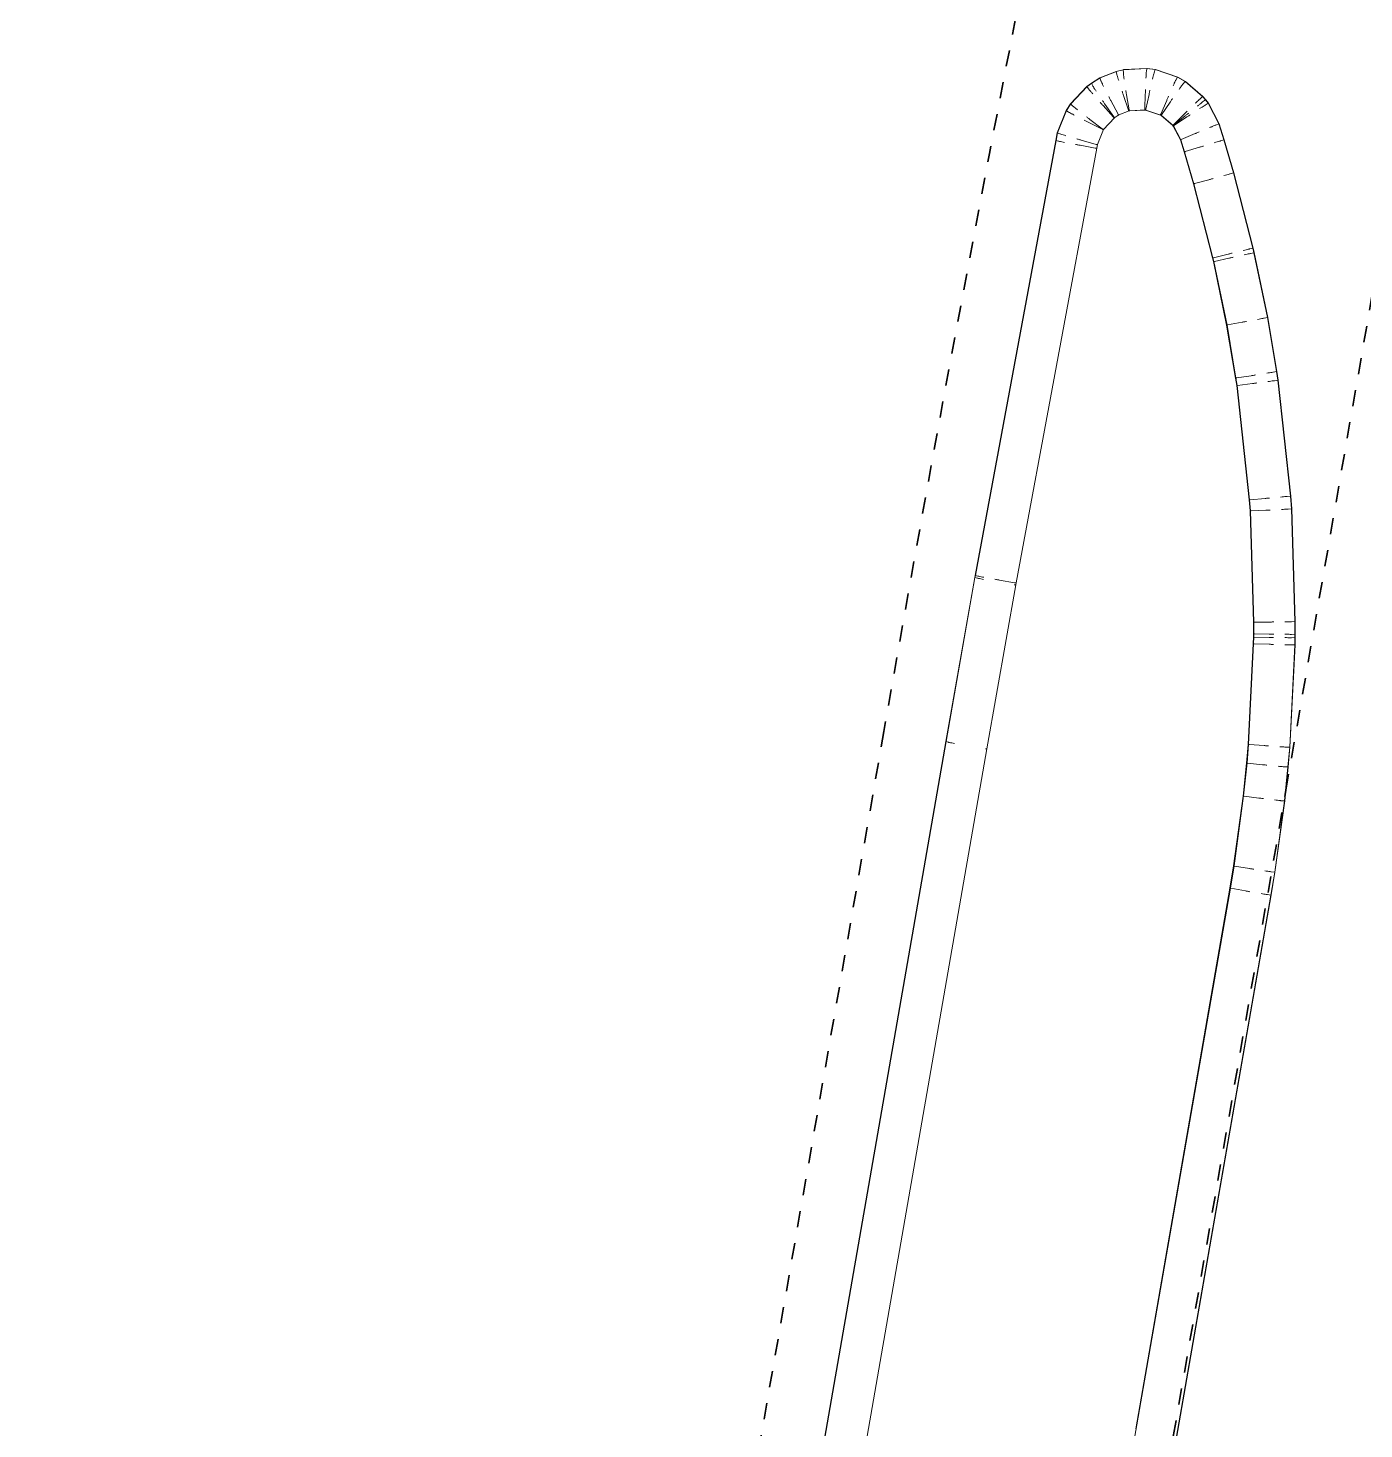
# Model space of a CAD drawing. Header units: metres. Extents: x -1161 to -1080, y 3 to 563.
# Drawn here: x -1128.76 to -1120.54, y 530.54 to 539.16 of the extents above; entities that cross this region are included whole.
import ezdxf

# ---------------------------------------------------------------- set-up
doc = ezdxf.new("R2010")
doc.units = ezdxf.units.M
doc.linetypes.add('ControlLine', pattern=[0.02, 0.0125, -0.0025, 0.0025, -0.0025])
doc.linetypes.add('JacobsDash', pattern=[0.0045, 0.003, -0.0015])
for name, color, linetype, lineweight in [('A-DETL', 7, 'Continuous', 13), ('A-FLOR', 7, 'Continuous', 50), ('A-FLOR-HDLN', 7, 'JacobsDash', 18)]:
    doc.layers.add(name, color=color, linetype=linetype, lineweight=lineweight)

# ---------------------------------------------------------------- blocks, each defined once
blk = doc.blocks.new('T2DPAA-T2D-PWA-RW-M2D-000002_ControlLinesMinor_rvt-1-DRG-2873171 - BARRIER LAYOUT')
at = {"layer": 'A-DETL', "color": 150, "linetype": 'ControlLine', "lineweight": 35, "true_color": 0x0080ff}
for p, q in [((-1121.0189, 534.4725), (-1118.4875, 549.0021)), ((-1128.7623, 504.5925), (-1123.4935, 534.8344)), ((-1121.0233, 534.447), (-1121.0191, 534.4711)), ((-1123.7031, 519.0658), (-1121.0236, 534.4455))]:
    blk.add_line(p, q, dxfattribs=at)
blk.add_arc((-906.7582, 497.0745), 220, 166.350456, 170.117063, dxfattribs=at)

msp = doc.modelspace()

# ---------------------------------------------------------------- linework, layer by layer
at = {"layer": 'A-FLOR', "lineweight": 13}
for p, q in [((-1122.164, 538.8568), (-1122.0626, 538.8968)), ((-1122.0609, 538.8971), (-1122.1622, 538.8572)), ((-1122.0626, 538.8968), (-1122.0197, 538.9073)), ((-1122.0626, 538.8968), (-1122.0591, 538.878)), ((-1122.0197, 538.9073), (-1121.8745, 538.9149)), ((-1122.0197, 538.9073), (-1122.0192, 538.8878)), ((-1122.0179, 538.9077), (-1122.0194, 538.9074)), ((-1122.0179, 538.9077), (-1122.0193, 538.9074)), ((-1121.8727, 538.9153), (-1122.0179, 538.9077)), ((-1121.8745, 538.9149), (-1121.8777, 538.8952)), ((-1121.8727, 538.9153), (-1121.8745, 538.9149)), ((-1121.8745, 538.9149), (-1121.8227, 538.9077)), ((-1121.8208, 538.9081), (-1121.8727, 538.9153)), ((-1121.8227, 538.9077), (-1121.8294, 538.8884)), ((-1121.8208, 538.9081), (-1121.8227, 538.9077)), ((-1121.8227, 538.9077), (-1121.6859, 538.8612)), ((-1121.684, 538.8616), (-1121.8208, 538.9081)), ((-1122.3449, 538.6976), (-1122.2435, 538.8044)), ((-1122.2417, 538.8048), (-1122.343, 538.698)), ((-1122.2435, 538.8044), (-1122.2159, 538.8242)), ((-1122.2417, 538.8048), (-1122.2435, 538.8044)), ((-1122.2435, 538.8044), (-1122.2333, 538.7894)), ((-1122.2141, 538.8246), (-1122.2417, 538.8048)), ((-1122.2159, 538.8242), (-1122.164, 538.8568)), ((-1122.2141, 538.8246), (-1122.2159, 538.8242)), ((-1122.2159, 538.8242), (-1122.2076, 538.8078)), ((-1122.1622, 538.8572), (-1122.2141, 538.8246)), ((-1122.164, 538.8568), (-1122.1577, 538.8391)), ((-1122.1622, 538.8572), (-1122.1637, 538.8568)), ((-1121.6859, 538.8612), (-1121.6961, 538.8431)), ((-1121.684, 538.8616), (-1121.6859, 538.8612)), ((-1121.6859, 538.8612), (-1121.6395, 538.8347)), ((-1121.6377, 538.8351), (-1121.684, 538.8616)), ((-1121.6395, 538.8347), (-1121.6529, 538.8185)), ((-1121.6377, 538.8351), (-1121.6395, 538.8347)), ((-1121.6395, 538.8347), (-1121.5311, 538.7419)), ((-1121.5292, 538.7424), (-1121.6377, 538.8351)), ((-1122.3716, 538.6558), (-1122.3449, 538.6976)), ((-1122.343, 538.698), (-1122.3698, 538.6563)), ((-1122.343, 538.698), (-1122.3449, 538.6976)), ((-1122.3449, 538.6976), (-1122.3321, 538.6852)), ((-1122.0966, 538.7171), (-1122.0522, 538.6336)), ((-1122.0182, 538.748), (-1121.9878, 538.659)), ((-1121.9997, 538.7526), (-1121.9841, 538.66)), ((-1121.884, 538.7586), (-1121.8862, 538.6651)), ((-1121.8614, 538.7555), (-1121.8812, 538.6644)), ((-1121.7526, 538.7185), (-1121.7893, 538.6331)), ((-1121.7319, 538.7067), (-1121.7841, 538.6302)), ((-1121.5311, 538.7419), (-1121.5471, 538.728)), ((-1121.5141, 538.7209), (-1121.5314, 538.7085)), ((-1121.5292, 538.7424), (-1121.5311, 538.7419)), ((-1121.5311, 538.7419), (-1121.5141, 538.7209)), ((-1121.5123, 538.7213), (-1121.5292, 538.7424)), ((-1121.4977, 538.7003), (-1121.5161, 538.6892)), ((-1121.5123, 538.7213), (-1121.5141, 538.7209)), ((-1121.5141, 538.7209), (-1121.4977, 538.7003)), ((-1121.4959, 538.7007), (-1121.5123, 538.7213)), ((-1121.4959, 538.7007), (-1121.4977, 538.7003)), ((-1121.4977, 538.7003), (-1121.431, 538.574)), ((-1121.4292, 538.5744), (-1121.4959, 538.7007)), ((-1122.4265, 538.5181), (-1122.3716, 538.6558)), ((-1122.3698, 538.6563), (-1122.4246, 538.5185)), ((-1122.3698, 538.6563), (-1122.3716, 538.6558)), ((-1122.3716, 538.6558), (-1122.3569, 538.6465)), ((-1122.1441, 538.6863), (-1122.0804, 538.6158)), ((-1122.1415, 538.54), (-1122.0735, 538.6116)), ((-1122.1323, 538.6947), (-1122.0782, 538.6173)), ((-1122.0759, 538.6111), (-1122.0735, 538.6116)), ((-1122.0744, 538.6122), (-1122.072, 538.6127)), ((-1122.0735, 538.6116), (-1122.072, 538.6127)), ((-1122.072, 538.6127), (-1122.0466, 538.6286)), ((-1122.0491, 538.6281), (-1122.0466, 538.6286)), ((-1122.0466, 538.6286), (-1121.9832, 538.6537)), ((-1121.9856, 538.6531), (-1121.9832, 538.6537)), ((-1121.9832, 538.6537), (-1121.9828, 538.6537)), ((-1121.9828, 538.6538), (-1121.8861, 538.6588)), ((-1121.9825, 538.6538), (-1121.9804, 538.6543)), ((-1121.9823, 538.6539), (-1121.9804, 538.6543)), ((-1121.9804, 538.6543), (-1121.8837, 538.6594)), ((-1121.8861, 538.6588), (-1121.8837, 538.6594)), ((-1121.8861, 538.6588), (-1121.8824, 538.6583)), ((-1121.8837, 538.6594), (-1121.8799, 538.6589)), ((-1121.8824, 538.6583), (-1121.7916, 538.6274)), ((-1121.8823, 538.6583), (-1121.8799, 538.6589)), ((-1121.8799, 538.6589), (-1121.7891, 538.628)), ((-1121.7916, 538.6274), (-1121.7874, 538.6251)), ((-1121.7915, 538.6274), (-1121.7891, 538.628)), ((-1121.7891, 538.628), (-1121.785, 538.6256)), ((-1121.7874, 538.6251), (-1121.785, 538.6256)), ((-1121.7874, 538.6251), (-1121.7153, 538.5634)), ((-1121.785, 538.6256), (-1121.7129, 538.5639)), ((-1121.6455, 538.6328), (-1121.7111, 538.5677)), ((-1121.638, 538.6234), (-1121.7092, 538.5654)), ((-1121.6309, 538.6145), (-1121.7077, 538.5635)), ((-1122.2359, 538.584), (-1122.1503, 538.5415)), ((-1122.2251, 538.6009), (-1122.1492, 538.5433)), ((-1122.1788, 538.4466), (-1122.142, 538.5392)), ((-1122.1444, 538.5386), (-1122.142, 538.5392)), ((-1122.1439, 538.5394), (-1122.1415, 538.54)), ((-1122.142, 538.5392), (-1122.1415, 538.54)), ((-1121.7153, 538.5634), (-1121.7129, 538.5639)), ((-1121.7153, 538.5634), (-1121.7138, 538.5615)), ((-1121.7138, 538.5615), (-1121.7114, 538.5621)), ((-1121.7138, 538.5615), (-1121.7127, 538.5601)), ((-1121.7129, 538.5639), (-1121.7114, 538.5621)), ((-1121.7127, 538.5601), (-1121.7103, 538.5607)), ((-1121.7127, 538.5601), (-1121.668, 538.4757)), ((-1121.7114, 538.5621), (-1121.7103, 538.5607)), ((-1121.7103, 538.5607), (-1121.6656, 538.4762)), ((-1121.431, 538.574), (-1121.451, 538.5661)), ((-1121.4292, 538.5744), (-1121.431, 538.574)), ((-1121.431, 538.574), (-1121.4003, 538.4751)), ((-1121.3985, 538.4755), (-1121.4292, 538.5744)), ((-1122.9321, 535.7941), (-1122.4355, 538.4711)), ((-1122.4336, 538.4716), (-1122.9303, 535.7945)), ((-1122.4355, 538.4711), (-1122.4265, 538.5181)), ((-1122.4336, 538.4716), (-1122.4355, 538.4711)), ((-1122.4355, 538.4711), (-1122.419, 538.4671)), ((-1122.4246, 538.5185), (-1122.4336, 538.4716)), ((-1122.4246, 538.5185), (-1122.4265, 538.5181)), ((-1122.4265, 538.5181), (-1122.4104, 538.5122)), ((-1122.2859, 538.4417), (-1122.192, 538.4248)), ((-1122.2798, 538.4738), (-1122.1876, 538.4478)), ((-1122.1831, 538.4242), (-1122.1788, 538.4466)), ((-1122.1812, 538.4461), (-1122.1788, 538.4466)), ((-1121.668, 538.4757), (-1121.6656, 538.4762)), ((-1121.668, 538.4757), (-1121.6449, 538.4012)), ((-1121.6656, 538.4762), (-1121.6425, 538.4017)), ((-1121.5776, 538.5136), (-1121.6625, 538.478)), ((-1121.4003, 538.4751), (-1121.4209, 538.469)), ((-1121.3985, 538.4755), (-1121.4003, 538.4751)), ((-1121.4003, 538.4751), (-1121.3406, 538.2721)), ((-1121.3387, 538.2725), (-1121.3985, 538.4755)), ((-1122.6794, 535.7488), (-1122.1831, 538.4242)), ((-1122.1855, 538.4237), (-1122.1831, 538.4242)), ((-1121.6449, 538.4012), (-1121.6425, 538.4017)), ((-1121.6449, 538.4012), (-1121.587, 538.2042)), ((-1121.6425, 538.4017), (-1121.5845, 538.2047)), ((-1121.5515, 538.4296), (-1121.6392, 538.4029)), ((-1121.3406, 538.2721), (-1121.3613, 538.2665)), ((-1121.3387, 538.2725), (-1121.3406, 538.2721)), ((-1121.3406, 538.2721), (-1121.2216, 537.8092)), ((-1121.2197, 537.8096), (-1121.3387, 538.2725)), ((-1121.587, 538.2042), (-1121.5845, 538.2047)), ((-1121.587, 538.2042), (-1121.4699, 537.7487)), ((-1121.5845, 538.2047), (-1121.4675, 537.7493)), ((-1121.4929, 538.2302), (-1121.5812, 538.2058)), ((-1121.4699, 537.7487), (-1121.4696, 537.7488)), ((-1121.4699, 537.7487), (-1121.4647, 537.7263)), ((-1121.4691, 537.7489), (-1121.4675, 537.7493)), ((-1121.4675, 537.7493), (-1121.4623, 537.7268)), ((-1121.375, 537.7719), (-1121.4641, 537.7501)), ((-1121.3693, 537.7471), (-1121.4589, 537.7276)), ((-1121.2216, 537.8092), (-1121.2425, 537.8042)), ((-1121.2151, 537.7809), (-1121.2361, 537.7763)), ((-1121.2197, 537.8096), (-1121.2216, 537.8092)), ((-1121.2216, 537.8092), (-1121.2151, 537.7809)), ((-1121.2132, 537.7814), (-1121.2197, 537.8096)), ((-1121.2132, 537.7814), (-1121.2151, 537.7809)), ((-1121.2151, 537.7809), (-1121.1323, 537.3821)), ((-1121.1304, 537.3825), (-1121.2132, 537.7814)), ((-1121.4647, 537.7263), (-1121.3834, 537.3348)), ((-1121.4623, 537.7268), (-1121.381, 537.3353)), ((-1121.3834, 537.3348), (-1121.381, 537.3353)), ((-1121.3834, 537.3348), (-1121.3283, 537.0087)), ((-1121.381, 537.3353), (-1121.3259, 537.0092)), ((-1121.2874, 537.3528), (-1121.3775, 537.3359)), ((-1121.1323, 537.3821), (-1121.1534, 537.378)), ((-1121.1304, 537.3825), (-1121.1323, 537.3821)), ((-1121.1323, 537.3821), (-1121.076, 537.0488)), ((-1121.0741, 537.0492), (-1121.1304, 537.3825)), ((-1121.3283, 537.0087), (-1121.3259, 537.0092)), ((-1121.3283, 537.0087), (-1121.3215, 536.9631)), ((-1121.3259, 537.0092), (-1121.3191, 536.9637)), ((-1121.2319, 537.0238), (-1121.3224, 537.0096)), ((-1121.2247, 536.9754), (-1121.3156, 536.9638)), ((-1121.076, 537.0488), (-1121.0972, 537.0453)), ((-1121.0681, 536.996), (-1121.0894, 536.993)), ((-1121.0741, 537.0492), (-1121.076, 537.0488)), ((-1121.076, 537.0488), (-1121.0681, 536.996)), ((-1121.0662, 536.9964), (-1121.0741, 537.0492)), ((-1121.0662, 536.9964), (-1121.0681, 536.996)), ((-1121.0681, 536.996), (-1120.9897, 536.2828)), ((-1120.9879, 536.2832), (-1121.0662, 536.9964)), ((-1121.3215, 536.9631), (-1121.3191, 536.9637)), ((-1121.3215, 536.9631), (-1121.2443, 536.2599)), ((-1121.3191, 536.9637), (-1121.2419, 536.2604)), ((-1120.9897, 536.2828), (-1121.0111, 536.2806)), ((-1120.9879, 536.2832), (-1120.9897, 536.2828)), ((-1120.9897, 536.2828), (-1120.9842, 536.2039)), ((-1120.9824, 536.2043), (-1120.9879, 536.2832)), ((-1121.2443, 536.2599), (-1121.2419, 536.2604)), ((-1121.2443, 536.2599), (-1121.2395, 536.191)), ((-1121.2419, 536.2604), (-1121.2371, 536.1915)), ((-1121.147, 536.2683), (-1121.2383, 536.2604)), ((-1121.1419, 536.1955), (-1121.2335, 536.1912)), ((-1120.9842, 536.2039), (-1121.0056, 536.2024)), ((-1120.9824, 536.2043), (-1120.9842, 536.2039)), ((-1120.9842, 536.2039), (-1120.9627, 535.5099)), ((-1120.9608, 535.5104), (-1120.9824, 536.2043)), ((-1121.2395, 536.191), (-1121.2371, 536.1915)), ((-1121.2395, 536.191), (-1121.2182, 535.5069)), ((-1121.2371, 536.1915), (-1121.2158, 535.5074)), ((-1123.1128, 534.7711), (-1122.9345, 535.7809)), ((-1122.9326, 535.7813), (-1123.111, 534.7715)), ((-1122.9345, 535.7809), (-1122.9321, 535.7941)), ((-1122.9326, 535.7813), (-1122.9345, 535.7809)), ((-1122.9345, 535.7809), (-1122.918, 535.777)), ((-1122.9303, 535.7945), (-1122.9326, 535.7813)), ((-1122.9303, 535.7945), (-1122.9321, 535.7941)), ((-1122.9321, 535.7941), (-1122.9156, 535.7902)), ((-1122.7824, 535.7656), (-1122.6884, 535.7493)), ((-1122.8599, 534.7274), (-1122.6816, 535.7366)), ((-1122.684, 535.7361), (-1122.6816, 535.7366)), ((-1122.6819, 535.7482), (-1122.6794, 535.7488)), ((-1122.6816, 535.7366), (-1122.6794, 535.7488)), ((-1121.2182, 535.5069), (-1121.2188, 535.4345)), ((-1121.2182, 535.5069), (-1121.2158, 535.5074)), ((-1121.2158, 535.5074), (-1121.2164, 535.4351)), ((-1121.1205, 535.5075), (-1121.2122, 535.5069)), ((-1120.9627, 535.5099), (-1120.9841, 535.5092)), ((-1120.9627, 535.5099), (-1120.9633, 535.4321)), ((-1120.9608, 535.5104), (-1120.9627, 535.5099)), ((-1120.9614, 535.4325), (-1120.9608, 535.5104)), ((-1121.2188, 535.4345), (-1121.219, 535.4148)), ((-1121.2188, 535.4345), (-1121.2164, 535.4351)), ((-1121.2164, 535.4351), (-1121.2166, 535.4153)), ((-1121.1211, 535.433), (-1121.2128, 535.4344)), ((-1120.9633, 535.4321), (-1120.9847, 535.4317)), ((-1120.9633, 535.4321), (-1120.9635, 535.4113)), ((-1120.9614, 535.4325), (-1120.9633, 535.4321)), ((-1120.9617, 535.4117), (-1120.9614, 535.4325)), ((-1121.2196, 535.3744), (-1121.2503, 534.7541)), ((-1121.2172, 535.3749), (-1121.2479, 534.7546)), ((-1121.219, 535.4148), (-1121.2196, 535.3744)), ((-1121.2196, 535.3744), (-1121.2172, 535.3749)), ((-1121.219, 535.4148), (-1121.2166, 535.4153)), ((-1121.2166, 535.4153), (-1121.2172, 535.3749)), ((-1121.122, 535.3706), (-1121.2137, 535.3741)), ((-1121.1213, 535.4128), (-1121.213, 535.4146)), ((-1120.9642, 535.3662), (-1120.9953, 534.7368)), ((-1120.9935, 534.7372), (-1120.9624, 535.3666)), ((-1120.9642, 535.3662), (-1120.9856, 535.3663)), ((-1120.9635, 535.4113), (-1120.985, 535.411)), ((-1120.9635, 535.4113), (-1120.9642, 535.3662)), ((-1120.9624, 535.3666), (-1120.9642, 535.3662)), ((-1120.9617, 535.4117), (-1120.9635, 535.4113)), ((-1120.9624, 535.3666), (-1120.9617, 535.4117)), ((-1125.0052, 523.9095), (-1123.1128, 534.7711)), ((-1123.111, 534.7715), (-1125.0034, 523.91)), ((-1123.111, 534.7715), (-1123.1128, 534.7711)), ((-1123.1128, 534.7711), (-1123.0963, 534.7672)), ((-1121.2503, 534.7541), (-1121.2603, 534.6394)), ((-1121.2479, 534.7546), (-1121.2579, 534.6399)), ((-1121.2503, 534.7541), (-1121.2479, 534.7546)), ((-1121.1528, 534.7467), (-1121.2443, 534.7536)), ((-1120.9953, 534.7368), (-1121.0167, 534.7376)), ((-1120.9953, 534.7368), (-1121.0059, 534.6152)), ((-1121.0041, 534.6156), (-1120.9935, 534.7372)), ((-1120.9935, 534.7372), (-1120.9953, 534.7368)), ((-1124.7513, 523.8712), (-1122.8599, 534.7274)), ((-1122.8623, 534.7269), (-1122.8599, 534.7274)), ((-1121.2603, 534.6394), (-1121.2814, 534.4363)), ((-1121.2579, 534.6399), (-1121.279, 534.4369)), ((-1121.2603, 534.6394), (-1121.2579, 534.6399)), ((-1121.1631, 534.6293), (-1121.2544, 534.6387)), ((-1121.0059, 534.6152), (-1121.0277, 534.4059)), ((-1121.0059, 534.6152), (-1121.0273, 534.6165)), ((-1121.0258, 534.4064), (-1121.0041, 534.6156)), ((-1121.0041, 534.6156), (-1121.0059, 534.6152)), ((-1121.2814, 534.4363), (-1121.3403, 534.006)), ((-1121.279, 534.4369), (-1121.3379, 534.0065)), ((-1121.2814, 534.4363), (-1121.279, 534.4369)), ((-1121.1844, 534.4239), (-1121.2754, 534.4355)), ((-1121.0277, 534.4059), (-1121.0877, 533.9678)), ((-1121.0858, 533.9682), (-1121.0258, 534.4064)), ((-1121.0277, 534.4059), (-1121.0489, 534.4077)), ((-1121.0258, 534.4064), (-1121.0277, 534.4059)), ((-1121.3403, 534.006), (-1121.3631, 533.8697)), ((-1121.3379, 534.0065), (-1121.3606, 533.8703)), ((-1121.3403, 534.006), (-1121.3379, 534.0065)), ((-1121.2437, 533.9905), (-1121.3344, 534.005)), ((-1121.0877, 533.9678), (-1121.1112, 533.8269)), ((-1121.1093, 533.8273), (-1121.0858, 533.9682)), ((-1121.0877, 533.9678), (-1121.1089, 533.9701)), ((-1121.0858, 533.9682), (-1121.0877, 533.9678)), ((-1121.3606, 533.8703), (-1123.9109, 519.2322)), ((-1121.3631, 533.8697), (-1121.9431, 530.5405)), ((-1121.3631, 533.8697), (-1121.3606, 533.8703)), ((-1121.2668, 533.8524), (-1121.3572, 533.8686)), ((-1121.1112, 533.8269), (-1123.6657, 519.1641)), ((-1123.6639, 519.1645), (-1121.1093, 533.8273)), ((-1121.1112, 533.8269), (-1121.1323, 533.8296)), ((-1121.1093, 533.8273), (-1121.1112, 533.8269))]:
    msp.add_line(p, q, dxfattribs=at)
for points in [[(-1122.0591, 538.878), (-1122.0589, 538.8769), (-1122.0576, 538.872), (-1122.0534, 538.858), (-1122.0497, 538.8461), (-1122.0478, 538.8402)], [(-1122.0192, 538.8878), (-1122.0192, 538.8867), (-1122.0187, 538.8816), (-1122.0168, 538.867), (-1122.0151, 538.8547), (-1122.0142, 538.8485)], [(-1121.8777, 538.8952), (-1121.8778, 538.8941), (-1121.8783, 538.8889), (-1121.8792, 538.8742), (-1121.8798, 538.8617), (-1121.8801, 538.8555)], [(-1121.8294, 538.8884), (-1121.8298, 538.8874), (-1121.8312, 538.8823), (-1121.8349, 538.868), (-1121.8378, 538.8559), (-1121.8392, 538.8498)], [(-1122.2333, 538.7894), (-1122.2327, 538.7885), (-1122.2296, 538.7846), (-1122.2202, 538.7735), (-1122.2121, 538.7641), (-1122.208, 538.7594)], [(-1122.2076, 538.8078), (-1122.2071, 538.8068), (-1122.2046, 538.8026), (-1122.1967, 538.7903), (-1122.1898, 538.78), (-1122.1864, 538.7749)], [(-1122.1577, 538.8391), (-1122.1573, 538.8381), (-1122.1553, 538.8335), (-1122.1489, 538.8203), (-1122.1434, 538.8092), (-1122.1406, 538.8036)], [(-1121.8831, 538.7861), (-1121.8832, 538.7827), (-1121.8835, 538.776), (-1121.8838, 538.7665), (-1121.884, 538.7611), (-1121.884, 538.7586)], [(-1121.8553, 538.7822), (-1121.8561, 538.7789), (-1121.8576, 538.7724), (-1121.8597, 538.7632), (-1121.8609, 538.7579), (-1121.8614, 538.7555)], [(-1121.6961, 538.8431), (-1121.6966, 538.8421), (-1121.699, 538.8374), (-1121.7053, 538.8239), (-1121.7105, 538.8126), (-1121.713, 538.8069)], [(-1121.6529, 538.8185), (-1121.6537, 538.8176), (-1121.6568, 538.8134), (-1121.6656, 538.8013), (-1121.6728, 538.7911), (-1121.6764, 538.786)], [(-1122.1624, 538.707), (-1122.1602, 538.7045), (-1122.1557, 538.6994), (-1122.1494, 538.6922), (-1122.1457, 538.6881), (-1122.1441, 538.6863)], [(-1122.1478, 538.7174), (-1122.146, 538.7146), (-1122.1422, 538.7091), (-1122.1369, 538.7012), (-1122.1337, 538.6967), (-1122.1323, 538.6947)], [(-1122.1092, 538.7417), (-1122.1077, 538.7387), (-1122.1047, 538.7326), (-1122.1003, 538.7242), (-1122.0977, 538.7193), (-1122.0966, 538.7171)], [(-1122.0268, 538.7742), (-1122.0258, 538.771), (-1122.0237, 538.7646), (-1122.0208, 538.7556), (-1122.019, 538.7504), (-1122.0182, 538.748)], [(-1122.004, 538.7798), (-1122.0035, 538.7764), (-1122.0025, 538.7698), (-1122.001, 538.7604), (-1122.0001, 538.755), (-1121.9997, 538.7526)], [(-1121.7415, 538.7436), (-1121.7429, 538.7405), (-1121.7456, 538.7343), (-1121.7495, 538.7257), (-1121.7516, 538.7207), (-1121.7526, 538.7185)], [(-1121.7163, 538.7292), (-1121.7182, 538.7264), (-1121.7221, 538.7209), (-1121.7275, 538.7132), (-1121.7306, 538.7087), (-1121.7319, 538.7067)], [(-1121.5471, 538.728), (-1121.5481, 538.7272), (-1121.552, 538.7236), (-1121.5628, 538.7133), (-1121.5718, 538.7047), (-1121.5762, 538.7003)], [(-1121.5314, 538.7085), (-1121.5323, 538.7077), (-1121.5365, 538.7045), (-1121.5482, 538.6953), (-1121.558, 538.6876), (-1121.5628, 538.6837)], [(-1122.3569, 538.6465), (-1122.356, 538.646), (-1122.3518, 538.6436), (-1122.3389, 538.6369), (-1122.3279, 538.6311), (-1122.3224, 538.6283)], [(-1122.3321, 538.6852), (-1122.3314, 538.6845), (-1122.3276, 538.6813), (-1122.3163, 538.6722), (-1122.3066, 538.6645), (-1122.3017, 538.6606)], [(-1122.247, 538.6178), (-1122.2444, 538.6157), (-1122.239, 538.6115), (-1122.2315, 538.6057), (-1122.2271, 538.6023), (-1122.2251, 538.6009)], [(-1122.0804, 538.6158), (-1122.0791, 538.6143), (-1122.0769, 538.6119), (-1122.076, 538.611), (-1122.0759, 538.6111)], [(-1122.0782, 538.6173), (-1122.0771, 538.6157), (-1122.0752, 538.6131), (-1122.0745, 538.6122), (-1122.0744, 538.6122)], [(-1122.0522, 538.6336), (-1122.0513, 538.6319), (-1122.0497, 538.6291), (-1122.0491, 538.6281), (-1122.0491, 538.6281)], [(-1121.9878, 538.659), (-1121.9872, 538.6572), (-1121.9861, 538.6541), (-1121.9857, 538.6531), (-1121.9856, 538.6531)], [(-1121.9841, 538.66), (-1121.9837, 538.658), (-1121.9832, 538.6549), (-1121.9829, 538.6538), (-1121.9828, 538.6538)], [(-1121.8862, 538.6651), (-1121.8862, 538.6631), (-1121.8862, 538.6599), (-1121.8862, 538.6588), (-1121.8861, 538.6588)], [(-1121.7916, 538.6274), (-1121.7916, 538.6274), (-1121.7916, 538.6274), (-1121.7915, 538.6274)], [(-1121.7874, 538.6251), (-1121.7874, 538.6251), (-1121.7874, 538.6251), (-1121.7874, 538.6251)], [(-1121.626, 538.6519), (-1121.6284, 538.6496), (-1121.6332, 538.6449), (-1121.64, 538.6383), (-1121.6438, 538.6345), (-1121.6455, 538.6328)], [(-1121.6168, 538.6405), (-1121.6194, 538.6384), (-1121.6246, 538.6342), (-1121.6319, 538.6283), (-1121.6361, 538.625), (-1121.638, 538.6234)], [(-1121.6081, 538.6295), (-1121.6109, 538.6276), (-1121.6165, 538.624), (-1121.6244, 538.6188), (-1121.6289, 538.6158), (-1121.6309, 538.6145)], [(-1121.5161, 538.6892), (-1121.5172, 538.6886), (-1121.5217, 538.6858), (-1121.5342, 538.6777), (-1121.5447, 538.6709), (-1121.5499, 538.6675)], [(-1122.2606, 538.5966), (-1122.2576, 538.595), (-1122.2516, 538.5919), (-1122.2431, 538.5876), (-1122.2381, 538.5851), (-1122.2359, 538.584)], [(-1122.1503, 538.5415), (-1122.1485, 538.5406), (-1122.1456, 538.5391), (-1122.1444, 538.5386), (-1122.1444, 538.5386)], [(-1122.1492, 538.5433), (-1122.1475, 538.5421), (-1122.1449, 538.5401), (-1122.1439, 538.5394), (-1122.1439, 538.5394)], [(-1121.7153, 538.5634), (-1121.7153, 538.5634), (-1121.7153, 538.5634), (-1121.7153, 538.5634)], [(-1121.7138, 538.5615), (-1121.7138, 538.5615), (-1121.7138, 538.5615), (-1121.7138, 538.5615)], [(-1121.7127, 538.5601), (-1121.7127, 538.5601), (-1121.7127, 538.5601), (-1121.7127, 538.5601)], [(-1121.5524, 538.5241), (-1121.5555, 538.5228), (-1121.5617, 538.5203), (-1121.5704, 538.5166), (-1121.5754, 538.5146), (-1121.5776, 538.5136)], [(-1121.451, 538.5661), (-1121.4522, 538.5656), (-1121.4571, 538.5636), (-1121.471, 538.5579), (-1121.4825, 538.5532), (-1121.4883, 538.5508)], [(-1122.419, 538.4671), (-1122.4181, 538.4668), (-1122.4134, 538.4658), (-1122.3992, 538.4631), (-1122.3871, 538.4608), (-1122.3811, 538.4596)], [(-1122.4104, 538.5122), (-1122.4094, 538.5119), (-1122.4048, 538.5104), (-1122.391, 538.5062), (-1122.3791, 538.5027), (-1122.3731, 538.5009)], [(-1122.3131, 538.4468), (-1122.3098, 538.4461), (-1122.3032, 538.4449), (-1122.2939, 538.4432), (-1122.2884, 538.4422), (-1122.2859, 538.4417)], [(-1122.3065, 538.4814), (-1122.3032, 538.4805), (-1122.2967, 538.4786), (-1122.2876, 538.476), (-1122.2822, 538.4744), (-1122.2798, 538.4738)], [(-1122.1876, 538.4478), (-1122.1857, 538.4472), (-1122.1825, 538.4464), (-1122.1813, 538.4461), (-1122.1812, 538.4461)], [(-1121.668, 538.4757), (-1121.668, 538.4757), (-1121.668, 538.4757), (-1121.668, 538.4757)], [(-1121.5255, 538.4375), (-1121.5287, 538.4365), (-1121.5351, 538.4346), (-1121.5441, 538.4319), (-1121.5492, 538.4303), (-1121.5515, 538.4296)], [(-1121.4209, 538.469), (-1121.4221, 538.4687), (-1121.4272, 538.4672), (-1121.4415, 538.4629), (-1121.4534, 538.4593), (-1121.4593, 538.4575)], [(-1122.192, 538.4248), (-1122.19, 538.4244), (-1122.1868, 538.4239), (-1122.1856, 538.4237), (-1122.1855, 538.4237)], [(-1121.6449, 538.4012), (-1121.6449, 538.4012), (-1121.6449, 538.4012), (-1121.6449, 538.4012)], [(-1121.3613, 538.2665), (-1121.3625, 538.2661), (-1121.3676, 538.2647), (-1121.382, 538.2608), (-1121.394, 538.2575), (-1121.4, 538.2558)], [(-1121.587, 538.2042), (-1121.587, 538.2042), (-1121.587, 538.2042), (-1121.587, 538.2042)], [(-1121.4667, 538.2375), (-1121.4699, 538.2366), (-1121.4763, 538.2348), (-1121.4854, 538.2323), (-1121.4905, 538.2309), (-1121.4929, 538.2302)], [(-1121.4699, 537.7487), (-1121.4699, 537.7487), (-1121.4699, 537.7487), (-1121.4699, 537.7487)], [(-1121.3486, 537.7783), (-1121.3519, 537.7775), (-1121.3584, 537.7759), (-1121.3675, 537.7737), (-1121.3727, 537.7724), (-1121.375, 537.7719)], [(-1121.3428, 537.753), (-1121.346, 537.7522), (-1121.3526, 537.7508), (-1121.3617, 537.7488), (-1121.367, 537.7477), (-1121.3693, 537.7471)], [(-1121.2425, 537.8042), (-1121.2437, 537.8039), (-1121.2488, 537.8026), (-1121.2633, 537.7991), (-1121.2754, 537.7961), (-1121.2814, 537.7947)], [(-1121.2361, 537.7763), (-1121.2373, 537.7761), (-1121.2425, 537.7749), (-1121.257, 537.7717), (-1121.2692, 537.7691), (-1121.2752, 537.7677)], [(-1121.4647, 537.7263), (-1121.4647, 537.7263), (-1121.4647, 537.7263), (-1121.4647, 537.7263)], [(-1121.3834, 537.3348), (-1121.3834, 537.3348), (-1121.3834, 537.3348), (-1121.3834, 537.3348)], [(-1121.2607, 537.3578), (-1121.264, 537.3571), (-1121.2706, 537.3559), (-1121.2798, 537.3542), (-1121.2851, 537.3532), (-1121.2874, 537.3528)], [(-1121.1534, 537.378), (-1121.1546, 537.3778), (-1121.1598, 537.3768), (-1121.1744, 537.374), (-1121.1867, 537.3717), (-1121.1928, 537.3706)], [(-1121.3283, 537.0087), (-1121.3283, 537.0087), (-1121.3283, 537.0087), (-1121.3283, 537.0087)], [(-1121.205, 537.0281), (-1121.2084, 537.0276), (-1121.215, 537.0265), (-1121.2242, 537.0251), (-1121.2295, 537.0242), (-1121.2319, 537.0238)], [(-1121.1977, 536.9789), (-1121.201, 536.9785), (-1121.2077, 536.9776), (-1121.2169, 536.9764), (-1121.2223, 536.9757), (-1121.2247, 536.9754)], [(-1121.0972, 537.0453), (-1121.0984, 537.0451), (-1121.1036, 537.0442), (-1121.1183, 537.0419), (-1121.1306, 537.0399), (-1121.1368, 537.0389)], [(-1121.0894, 536.993), (-1121.0906, 536.9928), (-1121.0958, 536.9921), (-1121.1106, 536.9902), (-1121.123, 536.9886), (-1121.1291, 536.9878)], [(-1121.3215, 536.9631), (-1121.3215, 536.9631), (-1121.3215, 536.9631), (-1121.3215, 536.9631)], [(-1121.0111, 536.2806), (-1121.0123, 536.2804), (-1121.0176, 536.2799), (-1121.0325, 536.2786), (-1121.0449, 536.2774), (-1121.051, 536.2769)], [(-1121.2443, 536.2599), (-1121.2443, 536.2599), (-1121.2443, 536.2599), (-1121.2443, 536.2599)], [(-1121.1199, 536.2707), (-1121.1232, 536.2704), (-1121.1299, 536.2698), (-1121.1392, 536.269), (-1121.1446, 536.2685), (-1121.147, 536.2683)], [(-1121.1147, 536.1968), (-1121.1181, 536.1966), (-1121.1248, 536.1963), (-1121.1341, 536.1959), (-1121.1395, 536.1956), (-1121.1419, 536.1955)], [(-1121.0056, 536.2024), (-1121.0069, 536.2023), (-1121.0122, 536.202), (-1121.0271, 536.2012), (-1121.0395, 536.2006), (-1121.0457, 536.2003)], [(-1121.2395, 536.191), (-1121.2395, 536.191), (-1121.2395, 536.191), (-1121.2395, 536.191)], [(-1122.918, 535.777), (-1122.917, 535.7768), (-1122.9123, 535.7758), (-1122.8982, 535.7732), (-1122.886, 535.771), (-1122.8799, 535.7699)], [(-1122.9156, 535.7902), (-1122.9147, 535.7899), (-1122.91, 535.789), (-1122.8958, 535.7863), (-1122.8837, 535.784), (-1122.8776, 535.7829)], [(-1122.8096, 535.7705), (-1122.8063, 535.7699), (-1122.7997, 535.7687), (-1122.7903, 535.767), (-1122.7848, 535.7661), (-1122.7824, 535.7656)], [(-1122.6905, 535.7371), (-1122.6886, 535.7368), (-1122.6853, 535.7362), (-1122.6841, 535.7361), (-1122.684, 535.7361)], [(-1122.6884, 535.7493), (-1122.6864, 535.7489), (-1122.6831, 535.7484), (-1122.6819, 535.7482), (-1122.6819, 535.7482)], [(-1121.2182, 535.5069), (-1121.2182, 535.5069), (-1121.2182, 535.5069), (-1121.2182, 535.5069)], [(-1121.0933, 535.5078), (-1121.0967, 535.5077), (-1121.1034, 535.5077), (-1121.1127, 535.5076), (-1121.1181, 535.5075), (-1121.1205, 535.5075)], [(-1120.9841, 535.5092), (-1120.9853, 535.5092), (-1120.9906, 535.509), (-1121.0055, 535.5088), (-1121.018, 535.5087), (-1121.0242, 535.5086)], [(-1121.2188, 535.4345), (-1121.2188, 535.4345), (-1121.2188, 535.4345), (-1121.2188, 535.4345)], [(-1121.0939, 535.4327), (-1121.0973, 535.4327), (-1121.104, 535.4328), (-1121.1133, 535.4329), (-1121.1187, 535.433), (-1121.1211, 535.433)], [(-1120.9847, 535.4317), (-1120.9859, 535.4317), (-1120.9912, 535.4317), (-1121.0061, 535.4318), (-1121.0186, 535.4319), (-1121.0248, 535.432)], [(-1121.2196, 535.3744), (-1121.2196, 535.3744), (-1121.2196, 535.3744), (-1121.2196, 535.3744)], [(-1121.219, 535.4148), (-1121.219, 535.4148), (-1121.219, 535.4148), (-1121.219, 535.4148)], [(-1121.0948, 535.3697), (-1121.0982, 535.3698), (-1121.1049, 535.37), (-1121.1142, 535.3703), (-1121.1196, 535.3705), (-1121.122, 535.3706)], [(-1121.0942, 535.4124), (-1121.0975, 535.4125), (-1121.1042, 535.4126), (-1121.1136, 535.4127), (-1121.1189, 535.4128), (-1121.1213, 535.4128)], [(-1120.9856, 535.3663), (-1120.9869, 535.3663), (-1120.9922, 535.3664), (-1121.0071, 535.3668), (-1121.0195, 535.3672), (-1121.0257, 535.3674)], [(-1120.985, 535.411), (-1120.9862, 535.411), (-1120.9915, 535.411), (-1121.0064, 535.4112), (-1121.0188, 535.4113), (-1121.025, 535.4114)], [(-1123.0963, 534.7672), (-1123.0954, 534.767), (-1123.0907, 534.7661), (-1123.0765, 534.7635), (-1123.0644, 534.7613), (-1123.0583, 534.7603)], [(-1121.2503, 534.7541), (-1121.2503, 534.7541), (-1121.2503, 534.7541), (-1121.2503, 534.7541)], [(-1121.1257, 534.7448), (-1121.129, 534.745), (-1121.1357, 534.7455), (-1121.1451, 534.7462), (-1121.1504, 534.7466), (-1121.1528, 534.7467)], [(-1121.0167, 534.7376), (-1121.0179, 534.7376), (-1121.0232, 534.7379), (-1121.0381, 534.7388), (-1121.0505, 534.7397), (-1121.0567, 534.7401)], [(-1122.8688, 534.7279), (-1122.8668, 534.7275), (-1122.8636, 534.727), (-1122.8624, 534.7268), (-1122.8623, 534.7269)], [(-1121.2603, 534.6394), (-1121.2603, 534.6394), (-1121.2603, 534.6394), (-1121.2603, 534.6394)], [(-1121.136, 534.6267), (-1121.1393, 534.627), (-1121.146, 534.6276), (-1121.1553, 534.6286), (-1121.1607, 534.6291), (-1121.1631, 534.6293)], [(-1121.0273, 534.6165), (-1121.0285, 534.6166), (-1121.0338, 534.617), (-1121.0486, 534.6183), (-1121.061, 534.6195), (-1121.0672, 534.6201)], [(-1121.2814, 534.4363), (-1121.2814, 534.4363), (-1121.2814, 534.4363), (-1121.2814, 534.4363)], [(-1121.1574, 534.4205), (-1121.1607, 534.4209), (-1121.1674, 534.4217), (-1121.1767, 534.4229), (-1121.182, 534.4236), (-1121.1844, 534.4239)], [(-1121.0489, 534.4077), (-1121.0502, 534.4078), (-1121.0554, 534.4084), (-1121.0702, 534.41), (-1121.0826, 534.4115), (-1121.0888, 534.4122)], [(-1121.3403, 534.006), (-1121.3403, 534.006), (-1121.3403, 534.006), (-1121.3403, 534.006)], [(-1121.2169, 533.9863), (-1121.2202, 533.9868), (-1121.2268, 533.9878), (-1121.2361, 533.9892), (-1121.2414, 533.9901), (-1121.2437, 533.9905)], [(-1121.1089, 533.9701), (-1121.1101, 533.9703), (-1121.1153, 533.971), (-1121.1301, 533.9731), (-1121.1424, 533.975), (-1121.1485, 533.9759)], [(-1121.3631, 533.8697), (-1121.3631, 533.8697), (-1121.3631, 533.8697), (-1121.3631, 533.8697)], [(-1121.24, 533.8477), (-1121.2433, 533.8483), (-1121.2499, 533.8494), (-1121.2591, 533.851), (-1121.2644, 533.852), (-1121.2668, 533.8524)], [(-1121.1323, 533.8296), (-1121.1335, 533.8298), (-1121.1388, 533.8306), (-1121.1535, 533.833), (-1121.1657, 533.835), (-1121.1718, 533.8361)]]:
    msp.add_open_spline(points, degree=3, dxfattribs=at)
for points, knots in [([(-1121.8812, 538.6644), (-1121.8816, 538.6625), (-1121.8823, 538.6594), (-1121.8824, 538.6583), (-1121.8824, 538.6583)], [0, 0, 0, 0, 0.5, 0.9857151, 0.9857151, 0.9857151, 0.9857151]), ([(-1121.7893, 538.6331), (-1121.79, 538.6313), (-1121.7912, 538.6285), (-1121.7916, 538.6275), (-1121.7916, 538.6274)], [0, 0, 0, 0, 0.5, 0.981567, 0.981567, 0.981567, 0.981567]), ([(-1121.7841, 538.6302), (-1121.7852, 538.6286), (-1121.7869, 538.626), (-1121.7875, 538.6251), (-1121.7874, 538.6251)], [0, 0, 0, 0, 0.5, 0.9781203, 0.9781203, 0.9781203, 0.9781203]), ([(-1121.7111, 538.5677), (-1121.7124, 538.5663), (-1121.7146, 538.5642), (-1121.7153, 538.5634), (-1121.7153, 538.5634)], [0, 0, 0, 0, 0.5, 0.9755031, 0.9755031, 0.9755031, 0.9755031]), ([(-1121.7092, 538.5654), (-1121.7107, 538.5642), (-1121.713, 538.5622), (-1121.7138, 538.5615), (-1121.7138, 538.5615)], [0, 0, 0, 0, 0.5, 0.9754099, 0.9754099, 0.9754099, 0.9754099]), ([(-1121.7077, 538.5635), (-1121.7093, 538.5624), (-1121.7118, 538.5608), (-1121.7127, 538.5602), (-1121.7127, 538.5601)], [0, 0, 0, 0, 0.5, 0.9736657, 0.9736657, 0.9736657, 0.9736657]), ([(-1121.6625, 538.478), (-1121.6643, 538.4773), (-1121.6671, 538.4761), (-1121.668, 538.4757), (-1121.668, 538.4757)], [0, 0, 0, 0, 0.5, 0.9728137, 0.9728137, 0.9728137, 0.9728137]), ([(-1121.6392, 538.4029), (-1121.6411, 538.4024), (-1121.644, 538.4015), (-1121.6449, 538.4012), (-1121.6449, 538.4012)], [0, 0, 0, 0, 0.5, 0.9727861, 0.9727861, 0.9727861, 0.9727861]), ([(-1121.5812, 538.2058), (-1121.5831, 538.2053), (-1121.586, 538.2045), (-1121.587, 538.2042), (-1121.587, 538.2042)], [0, 0, 0, 0, 0.5, 0.9727436, 0.9727436, 0.9727436, 0.9727436]), ([(-1121.4641, 537.7501), (-1121.466, 537.7497), (-1121.4689, 537.749), (-1121.4699, 537.7487), (-1121.4699, 537.7487)], [0, 0, 0, 0, 0.5, 0.9727331, 0.9727331, 0.9727331, 0.9727331]), ([(-1121.4589, 537.7276), (-1121.4608, 537.7271), (-1121.4637, 537.7265), (-1121.4647, 537.7263), (-1121.4647, 537.7263)], [0, 0, 0, 0, 0.5, 0.9727331, 0.9727331, 0.9727331, 0.9727331]), ([(-1121.3775, 537.3359), (-1121.3795, 537.3355), (-1121.3824, 537.335), (-1121.3834, 537.3348), (-1121.3834, 537.3348)], [0, 0, 0, 0, 0.5, 0.972738, 0.972738, 0.972738, 0.972738]), ([(-1121.3224, 537.0096), (-1121.3244, 537.0093), (-1121.3273, 537.0088), (-1121.3283, 537.0087), (-1121.3283, 537.0087)], [0, 0, 0, 0, 0.5, 0.9727765, 0.9727765, 0.9727765, 0.9727765]), ([(-1121.3156, 536.9638), (-1121.3175, 536.9636), (-1121.3205, 536.9632), (-1121.3215, 536.9631), (-1121.3215, 536.9631)], [0, 0, 0, 0, 0.5, 0.9728113, 0.9728113, 0.9728113, 0.9728113]), ([(-1121.2383, 536.2604), (-1121.2403, 536.2602), (-1121.2433, 536.26), (-1121.2443, 536.2599), (-1121.2443, 536.2599)], [0, 0, 0, 0, 0.5, 0.9729112, 0.9729112, 0.9729112, 0.9729112]), ([(-1121.2335, 536.1912), (-1121.2354, 536.1911), (-1121.2384, 536.191), (-1121.2395, 536.191), (-1121.2395, 536.191)], [0, 0, 0, 0, 0.5, 0.9730563, 0.9730563, 0.9730563, 0.9730563]), ([(-1121.2122, 535.5069), (-1121.2142, 535.5068), (-1121.2172, 535.5068), (-1121.2182, 535.5068), (-1121.2182, 535.5069)], [0, 0, 0, 0, 0.5, 0.973238, 0.973238, 0.973238, 0.973238]), ([(-1121.2128, 535.4344), (-1121.2147, 535.4344), (-1121.2177, 535.4345), (-1121.2188, 535.4345), (-1121.2188, 535.4345)], [0, 0, 0, 0, 0.5, 0.9734604, 0.9734604, 0.9734604, 0.9734604]), ([(-1121.2137, 535.3741), (-1121.2156, 535.3742), (-1121.2186, 535.3743), (-1121.2196, 535.3744), (-1121.2196, 535.3744)], [0, 0, 0, 0, 0.5, 0.9735102, 0.9735102, 0.9735102, 0.9735102]), ([(-1121.213, 535.4146), (-1121.215, 535.4146), (-1121.218, 535.4147), (-1121.219, 535.4147), (-1121.219, 535.4148)], [0, 0, 0, 0, 0.5, 0.9734902, 0.9734902, 0.9734902, 0.9734902]), ([(-1121.2443, 534.7536), (-1121.2463, 534.7537), (-1121.2493, 534.7539), (-1121.2503, 534.7541), (-1121.2503, 534.7541)], [0, 0, 0, 0, 0.5, 0.9737442, 0.9737442, 0.9737442, 0.9737442]), ([(-1121.2544, 534.6387), (-1121.2563, 534.6389), (-1121.2593, 534.6392), (-1121.2603, 534.6393), (-1121.2603, 534.6394)], [0, 0, 0, 0, 0.5, 0.97404, 0.97404, 0.97404, 0.97404]), ([(-1121.2754, 534.4355), (-1121.2774, 534.4357), (-1121.2804, 534.4361), (-1121.2814, 534.4363), (-1121.2814, 534.4363)], [0, 0, 0, 0, 0.5, 0.9741801, 0.9741801, 0.9741801, 0.9741801]), ([(-1121.3344, 534.005), (-1121.3363, 534.0053), (-1121.3393, 534.0058), (-1121.3403, 534.006), (-1121.3403, 534.006)], [0, 0, 0, 0, 0.5, 0.9744803, 0.9744803, 0.9744803, 0.9744803]), ([(-1121.3572, 533.8686), (-1121.3591, 533.8689), (-1121.362, 533.8695), (-1121.3631, 533.8697), (-1121.3631, 533.8697)], [0, 0, 0, 0, 0.5, 0.9747727, 0.9747727, 0.9747727, 0.9747727])]:
    msp.add_open_spline(points, degree=3, knots=knots, dxfattribs=at)
at = {"layer": 'A-FLOR-HDLN', "lineweight": 13}
for points in [[(-1121.7916, 538.6274), (-1121.7916, 538.6274), (-1121.7916, 538.6274), (-1121.7915, 538.6274)], [(-1121.7874, 538.6251), (-1121.7874, 538.6251), (-1121.7874, 538.6251), (-1121.7874, 538.6251)], [(-1121.7153, 538.5634), (-1121.7153, 538.5634), (-1121.7153, 538.5634), (-1121.7153, 538.5634)], [(-1121.7138, 538.5615), (-1121.7138, 538.5615), (-1121.7138, 538.5615), (-1121.7138, 538.5615)], [(-1121.7127, 538.5601), (-1121.7127, 538.5601), (-1121.7127, 538.5601), (-1121.7127, 538.5601)], [(-1121.668, 538.4757), (-1121.668, 538.4757), (-1121.668, 538.4757), (-1121.668, 538.4757)], [(-1121.6449, 538.4012), (-1121.6449, 538.4012), (-1121.6449, 538.4012), (-1121.6449, 538.4012)], [(-1121.587, 538.2042), (-1121.587, 538.2042), (-1121.587, 538.2042), (-1121.587, 538.2042)], [(-1121.4699, 537.7487), (-1121.4699, 537.7487), (-1121.4699, 537.7487), (-1121.4699, 537.7487)], [(-1121.3834, 537.3348), (-1121.3834, 537.3348), (-1121.3834, 537.3348), (-1121.3834, 537.3348)], [(-1121.3283, 537.0087), (-1121.3283, 537.0087), (-1121.3283, 537.0087), (-1121.3283, 537.0087)], [(-1121.3215, 536.9631), (-1121.3215, 536.9631), (-1121.3215, 536.9631), (-1121.3215, 536.9631)], [(-1121.2443, 536.2599), (-1121.2443, 536.2599), (-1121.2443, 536.2599), (-1121.2443, 536.2599)], [(-1121.2395, 536.191), (-1121.2395, 536.191), (-1121.2395, 536.191), (-1121.2395, 536.191)], [(-1121.2182, 535.5069), (-1121.2182, 535.5069), (-1121.2182, 535.5069), (-1121.2182, 535.5069)], [(-1121.2188, 535.4345), (-1121.2188, 535.4345), (-1121.2188, 535.4345), (-1121.2188, 535.4345)], [(-1121.2196, 535.3744), (-1121.2196, 535.3744), (-1121.2196, 535.3744), (-1121.2196, 535.3744)], [(-1121.219, 535.4148), (-1121.219, 535.4148), (-1121.219, 535.4148), (-1121.219, 535.4148)], [(-1121.2503, 534.7541), (-1121.2503, 534.7541), (-1121.2503, 534.7541), (-1121.2503, 534.7541)], [(-1121.2603, 534.6394), (-1121.2603, 534.6394), (-1121.2603, 534.6394), (-1121.2603, 534.6394)], [(-1121.2814, 534.4363), (-1121.2814, 534.4363), (-1121.2814, 534.4363), (-1121.2814, 534.4363)], [(-1121.3403, 534.006), (-1121.3403, 534.006), (-1121.3403, 534.006), (-1121.3403, 534.006)], [(-1121.3631, 533.8697), (-1121.3631, 533.8697), (-1121.3631, 533.8697), (-1121.3631, 533.8697)]]:
    msp.add_open_spline(points, degree=3, dxfattribs=at)

# ---------------------------------------------------------------- block references
at = {"lineweight": 5}
msp.add_blockref('T2DPAA-T2D-PWA-RW-M2D-000002_ControlLinesMinor_rvt-1-DRG-2873171 - BARRIER LAYOUT', (0, 0), dxfattribs=at)

doc.saveas('drawing.dxf')
